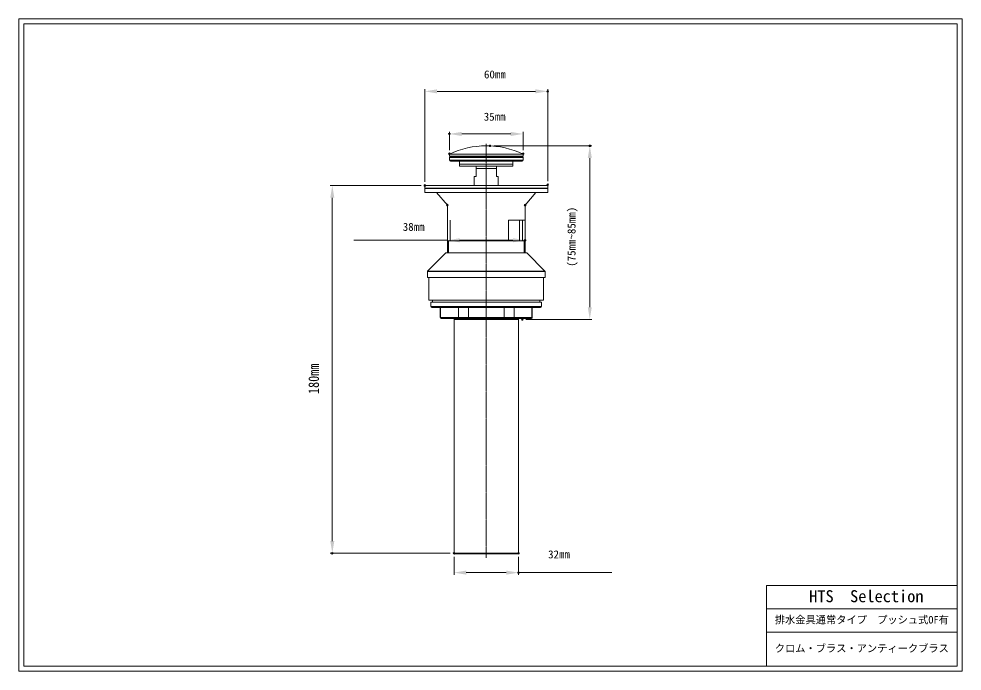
# Model space of a CAD drawing. Units: millimetres, scale not verified. Extents: x -230 to 230, y -159 to 159.
import ezdxf
from ezdxf.enums import TextEntityAlignment as Align

# ---------------------------------------------------------------- set-up
doc = ezdxf.new("R2010")
doc.units = ezdxf.units.MM
doc.header["$LTSCALE"] = 2
doc.header["$PDMODE"] = 32
doc.header["$PDSIZE"] = 0.8
doc.linetypes.add('USER1', pattern=[0.6, 0.375, -0.075, 0.075, -0.075])
doc.layers.add('0-0_0', color=7, linetype='Continuous', lineweight=18)
doc.styles.add('ＭＳ ゴシック', font='')
doc.styles.get('ＭＳ ゴシック').set_extended_font_data('MS Gothic')

msp = doc.modelspace()

# ---------------------------------------------------------------- linework, layer by layer
at = {"layer": '0-0_0'}
for p, q in [((-230.34, 159.422), (230.372, 159.422)), ((-230.34, -159.406), (-230.34, 159.422)), ((-227.905, 156.986), (227.936, 156.986)), ((-227.905, -156.97), (-227.905, 156.986)), ((227.936, -156.97), (227.936, 156.986)), ((227.936, 139.512), (227.936, 156.986)), ((230.372, -159.406), (230.372, 159.422)), ((-20.06, 93.349), (15.94, 93.349)), ((-20.06, 93.349), (-20.06, 92.349)), ((-20.06, 92.349), (15.94, 92.349)), ((-15.06, 91.849), (-15.06, 92.349)), ((10.94, 91.849), (10.94, 92.349)), ((15.94, 93.349), (15.94, 92.349)), ((-20.06, 91.649), (15.94, 91.649)), ((-20.06, 90.349), (-20.06, 91.649)), ((-20.06, 90.349), (15.94, 90.349)), ((-19.86, 91.849), (15.74, 91.849)), ((-19.56, 89.849), (15.44, 89.849)), ((-15.06, 88.349), (-15.06, 89.849)), ((-15.06, 88.349), (10.94, 88.349)), ((-15.06, 88.349), (10.94, 88.349)), ((-15.06, 88.349), (-15.06, 87.349)), ((10.94, 88.349), (10.94, 89.849)), ((10.94, 88.349), (10.94, 87.349)), ((15.94, 90.349), (15.94, 91.649)), ((-15.06, 87.349), (10.94, 87.349)), ((-7.06, 82.349), (-7.06, 87.344)), ((2.94, 86.349), (-7.06, 86.349)), ((2.94, 82.349), (2.94, 87.344)), ((-7.96, 82.349), (-7.06, 82.349)), ((-7.96, 77.999), (-7.96, 82.349)), ((2.94, 82.349), (3.84, 82.349)), ((3.84, 77.999), (3.84, 82.349)), ((-32.06, 77.999), (27.94, 77.999)), ((-32.06, 76.699), (-32.06, 77.999)), ((-32.06, 76.699), (27.94, 76.699)), ((-30.578, 76.471), (-32.06, 76.699)), ((-30.578, 76.471), (-32.06, 76.699)), ((-32.06, 76.471), (27.94, 76.471)), ((-32.06, 74.471), (-32.06, 76.471)), ((-32.06, 74.471), (27.94, 74.471)), ((-21.06, 68.371), (-26.31, 74.471)), ((16.94, 68.371), (22.19, 74.471)), ((26.458, 76.471), (27.94, 76.699)), ((26.458, 76.471), (27.94, 76.699)), ((27.94, 76.699), (27.94, 77.999)), ((27.94, 74.471), (27.94, 76.471)), ((-21.06, 60.999), (-21.06, 68.371)), ((-21.06, 60.999), (-21.06, 68.371)), ((16.94, 60.999), (16.94, 68.371)), ((-19.759, 50.999), (-19.759, 60.999)), ((8.813, 60.999), (16.94, 60.999)), ((8.813, 50.999), (8.813, 60.999)), ((14.242, 50.999), (14.242, 60.999)), ((15.639, 50.999), (15.639, 60.999)), ((16.94, 50.999), (-21.06, 50.999)), ((-21.06, 44.999), (-21.06, 50.999)), ((-21.06, 44.999), (-21.06, 50.999)), ((16.94, 44.999), (16.94, 50.999)), ((-30.752, 36.058), (-21.81, 44.999)), ((-21.81, 44.999), (17.69, 44.999)), ((26.631, 36.058), (17.69, 44.999)), ((26.69, 35.916), (-30.81, 35.916)), ((-30.81, 32.999), (-30.81, 35.916)), ((-30.81, 32.999), (26.69, 32.999)), ((26.631, 36.058), (-30.752, 36.058)), ((-30.06, 32.999), (-30.06, 21.999)), ((25.94, 32.999), (25.94, 21.999)), ((26.69, 32.999), (26.69, 35.916)), ((25.94, 21.999), (-30.06, 21.999)), ((-29.06, 20.999), (24.94, 20.999)), ((-29.06, 18.899), (24.94, 18.899)), ((-28.31, 20.999), (-28.31, 21.999)), ((24.19, 20.999), (24.19, 21.999)), ((-28.56, 18.399), (24.44, 18.399)), ((-24.56, 18.399), (-24.56, 13.499)), ((-24.38, 13.499), (-24.38, 18.399)), ((-15.68, 13.499), (-15.68, 18.399)), ((-10.76, 13.499), (-10.76, 18.399)), ((6.64, 13.499), (6.64, 18.399)), ((11.56, 13.499), (11.56, 18.399)), ((20.26, 13.499), (20.26, 18.399)), ((20.44, 18.399), (20.44, 13.499)), ((-24.56, 13.499), (20.44, 13.499)), ((19.94, 12.999), (-24.06, 12.999)), ((-17.81, 12.999), (-17.81, -101.8)), ((-17.81, 12.499), (13.69, 12.499)), ((13.69, 12.999), (13.69, -101.8)), ((-17.81, -101.8), (13.69, -101.8)), ((-17.61, -102.001), (-17.81, -101.8)), ((-17.61, -102.001), (13.49, -102.001)), ((13.49, -102.001), (13.69, -101.8)), ((134.809, -117.606), (227.936, -117.606)), ((134.809, -117.606), (134.809, -156.97)), ((227.936, -117.606), (227.936, -156.97)), ((134.809, -129.02), (227.936, -129.02)), ((134.809, -140.434), (227.936, -140.434)), ((-230.34, -159.406), (230.372, -159.406)), ((-227.905, -156.97), (227.936, -156.97)), ((20.841, -156.97), (227.936, -156.97))]:
    msp.add_line(p, q, dxfattribs=at)
at = {"layer": '0-0_0', "color": 3}
for p, q in [((-32.06, 79.799), (-32.06, 124.992)), ((27.94, 80.128), (27.94, 124.992)), ((-26.06, 123.992), (21.94, 123.992)), ((-20.06, 95.306), (-20.06, 104.17)), ((9.94, 103.17), (-14.06, 103.17)), ((15.94, 95.306), (15.94, 104.17)), ((1.597, 97.349), (49.509, 97.349)), ((48.509, 18.499), (48.509, 91.349)), ((-33.86, 77.999), (-78.251, 77.999)), ((-77.251, 71.999), (-77.251, -95.8)), ((-21.06, 51.204), (-66.66, 51.204)), ((10.94, 51.204), (-15.06, 51.204)), ((17.347, 12.499), (49.509, 12.499)), ((-19.61, -101.8), (-78.251, -101.8)), ((-17.81, -103.6), (-17.81, -112.25)), ((13.69, -103.6), (13.69, -112.25)), ((-11.81, -111.25), (7.69, -111.25)), ((13.69, -111.25), (59.29, -111.25))]:
    msp.add_line(p, q, dxfattribs=at)
at = {"layer": '0-0_0', "color": 1, "linetype": 'USER1'}
msp.add_line((-2.06, -104.096), (-2.06, 98.341), dxfattribs=at)
at = {"layer": '0-0_0', "lineweight": 15}
for p, q in [((-21.06, 66.571), (-21.06, 50.204)), ((16.94, 66.571), (16.94, 50.204)), ((-20.56, 50.999), (-20.56, 44.999)), ((16.44, 50.999), (16.44, 44.999))]:
    msp.add_line(p, q, dxfattribs=at)
at = {"layer": '0-0_0', "color": 2}
for p, q in [((-17.56, 12.499), (-17.56, 12.999)), ((13.44, 12.499), (13.44, 12.999))]:
    msp.add_line(p, q, dxfattribs=at)
at = {"layer": '0-0_0'}
for points in [[(-29.06, 20.999), (-29.06, 18.899), (-29.06, 20.999)], [(24.94, 20.999), (24.94, 18.899), (24.94, 20.999)], [(-24.38, 13.499), (-24.38, 13.481), (-24.379, 13.463), (-24.377, 13.445), (-24.375, 13.427), (-24.372, 13.409), (-24.368, 13.391), (-24.364, 13.374), (-24.36, 13.356), (-24.354, 13.338), (-24.348, 13.321), (-24.342, 13.304), (-24.334, 13.287), (-24.326, 13.271), (-24.318, 13.254), (-24.309, 13.238), (-24.299, 13.223), (-24.289, 13.207), (-24.278, 13.193), (-24.267, 13.178), (-24.255, 13.164), (-24.243, 13.151), (-24.23, 13.137), (-24.217, 13.125), (-24.203, 13.113), (-24.189, 13.101), (-24.174, 13.09), (-24.159, 13.08), (-24.144, 13.07), (-24.128, 13.061), (-24.112, 13.052), (-24.096, 13.044), (-24.08, 13.037)], [(-24.055, 13.027), (-24.049, 13.025), (-24.042, 13.023), (-24.036, 13.021), (-24.029, 13.019), (-24.023, 13.017), (-24.016, 13.015), (-24.01, 13.013), (-24.003, 13.012), (-23.997, 13.01), (-23.99, 13.009), (-23.983, 13.008), (-23.977, 13.006), (-23.97, 13.005), (-23.964, 13.004), (-23.957, 13.003), (-23.95, 13.002), (-23.943, 13.002), (-23.937, 13.001), (-23.93, 13.001), (-23.923, 13), (-23.917, 13), (-23.91, 12.999), (-23.903, 12.999), (-23.896, 12.999)], [(-15.68, 13.499), (-15.68, 13.485), (-15.68, 13.47), (-15.679, 13.456), (-15.678, 13.442), (-15.676, 13.427), (-15.674, 13.413), (-15.672, 13.399), (-15.67, 13.384), (-15.667, 13.37), (-15.664, 13.356), (-15.661, 13.342), (-15.657, 13.328), (-15.653, 13.314), (-15.649, 13.3), (-15.644, 13.286), (-15.639, 13.273), (-15.633, 13.259), (-15.628, 13.246), (-15.621, 13.233), (-15.615, 13.22), (-15.608, 13.207), (-15.601, 13.195), (-15.593, 13.182), (-15.586, 13.17), (-15.577, 13.158), (-15.569, 13.147), (-15.56, 13.135), (-15.55, 13.124), (-15.541, 13.113), (-15.531, 13.103), (-15.52, 13.093), (-15.51, 13.083), (-15.498, 13.074), (-15.487, 13.065), (-15.475, 13.056), (-15.463, 13.048), (-15.451, 13.041), (-15.438, 13.034), (-15.425, 13.028)], [(-15.425, 13.028), (-15.411, 13.022), (-15.397, 13.017), (-15.384, 13.012), (-15.369, 13.008), (-15.355, 13.005), (-15.341, 13.003), (-15.327, 13.001), (-15.312, 13), (-15.298, 12.999)], [(-10.76, 13.499), (-10.76, 13.49), (-10.76, 13.481), (-10.76, 13.471), (-10.76, 13.462), (-10.759, 13.453), (-10.759, 13.443), (-10.759, 13.434), (-10.759, 13.425), (-10.758, 13.415), (-10.758, 13.406), (-10.758, 13.396), (-10.757, 13.387), (-10.757, 13.378), (-10.756, 13.368), (-10.756, 13.359), (-10.755, 13.35), (-10.755, 13.341), (-10.754, 13.331), (-10.753, 13.322), (-10.753, 13.313), (-10.752, 13.303), (-10.751, 13.294), (-10.75, 13.285), (-10.749, 13.275), (-10.748, 13.266), (-10.747, 13.257), (-10.746, 13.248), (-10.745, 13.238), (-10.744, 13.229), (-10.743, 13.22), (-10.742, 13.211), (-10.74, 13.201), (-10.739, 13.192), (-10.737, 13.183), (-10.736, 13.174), (-10.734, 13.164), (-10.732, 13.155), (-10.73, 13.146), (-10.729, 13.137)], [(-10.729, 13.137), (-10.727, 13.128), (-10.724, 13.118), (-10.722, 13.109), (-10.72, 13.1), (-10.717, 13.091), (-10.715, 13.082), (-10.712, 13.074), (-10.709, 13.065), (-10.706, 13.057), (-10.702, 13.048), (-10.698, 13.039), (-10.694, 13.03), (-10.688, 13.021), (-10.682, 13.012), (-10.675, 13.006), (-10.668, 13.001), (-10.659, 12.999)], [(6.608, 13.137), (6.606, 13.128), (6.604, 13.118), (6.602, 13.109), (6.6, 13.1), (6.597, 13.091), (6.595, 13.082), (6.592, 13.074), (6.589, 13.065), (6.586, 13.057), (6.582, 13.048), (6.578, 13.039), (6.574, 13.03), (6.568, 13.021), (6.562, 13.012), (6.555, 13.006), (6.547, 13.001), (6.539, 12.999)], [(6.64, 13.499), (6.64, 13.49), (6.64, 13.481), (6.64, 13.471), (6.639, 13.462), (6.639, 13.453), (6.639, 13.443), (6.639, 13.434), (6.639, 13.425), (6.638, 13.415), (6.638, 13.406), (6.638, 13.396), (6.637, 13.387), (6.637, 13.378), (6.636, 13.368), (6.636, 13.359), (6.635, 13.35), (6.635, 13.341), (6.634, 13.331), (6.633, 13.322), (6.632, 13.313), (6.632, 13.303), (6.631, 13.294), (6.63, 13.285), (6.629, 13.275), (6.628, 13.266), (6.627, 13.257), (6.626, 13.248), (6.625, 13.238), (6.624, 13.229), (6.623, 13.22), (6.622, 13.211), (6.62, 13.201), (6.619, 13.192), (6.617, 13.183), (6.616, 13.174), (6.614, 13.164), (6.612, 13.155), (6.61, 13.146), (6.608, 13.137)], [(11.304, 13.028), (11.291, 13.022), (11.277, 13.017), (11.263, 13.012), (11.249, 13.008), (11.235, 13.005), (11.221, 13.003), (11.206, 13.001), (11.192, 13), (11.178, 12.999)], [(11.56, 13.499), (11.56, 13.485), (11.559, 13.47), (11.559, 13.456), (11.557, 13.442), (11.556, 13.427), (11.554, 13.413), (11.552, 13.399), (11.55, 13.384), (11.547, 13.37), (11.544, 13.356), (11.541, 13.342), (11.537, 13.328), (11.533, 13.314), (11.528, 13.3), (11.524, 13.286), (11.519, 13.273), (11.513, 13.259), (11.507, 13.246), (11.501, 13.233), (11.495, 13.22), (11.488, 13.207), (11.481, 13.195), (11.473, 13.182), (11.465, 13.17), (11.457, 13.158), (11.449, 13.147), (11.44, 13.135), (11.43, 13.124), (11.421, 13.113), (11.411, 13.103), (11.4, 13.093), (11.389, 13.083), (11.378, 13.074), (11.367, 13.065), (11.355, 13.056), (11.343, 13.048), (11.33, 13.041), (11.318, 13.034), (11.304, 13.028)], [(19.935, 13.027), (19.928, 13.025), (19.922, 13.023), (19.916, 13.021), (19.909, 13.019), (19.903, 13.017), (19.896, 13.015), (19.89, 13.013), (19.883, 13.012), (19.877, 13.01), (19.87, 13.009), (19.863, 13.008), (19.857, 13.006), (19.85, 13.005), (19.843, 13.004), (19.837, 13.003), (19.83, 13.002), (19.823, 13.002), (19.817, 13.001), (19.81, 13.001), (19.803, 13), (19.796, 13), (19.79, 12.999), (19.783, 12.999), (19.776, 12.999)], [(20.26, 13.499), (20.26, 13.481), (20.259, 13.463), (20.257, 13.445), (20.255, 13.427), (20.252, 13.409), (20.248, 13.391), (20.244, 13.374), (20.239, 13.356), (20.234, 13.338), (20.228, 13.321), (20.221, 13.304), (20.214, 13.287), (20.206, 13.271), (20.198, 13.254), (20.189, 13.238), (20.179, 13.223), (20.169, 13.207), (20.158, 13.193), (20.147, 13.178), (20.135, 13.164), (20.123, 13.151), (20.11, 13.137), (20.096, 13.125), (20.083, 13.113), (20.069, 13.101), (20.054, 13.09), (20.039, 13.08), (20.024, 13.07), (20.008, 13.061), (19.992, 13.052), (19.976, 13.044), (19.96, 13.037)]]:
    msp.add_lwpolyline(points, dxfattribs=at)
for centre, radius, start, end in [((-2.06, 54.849), 42.5, 64.94238, 115.05762), ((-19.86, 91.649), 0.2, 90, 180), ((-19.56, 90.349), 0.5, 180, 270), ((15.44, 90.349), 0.5, 270, 0), ((15.74, 91.649), 0.2, 0, 90), ((-30.61, 35.916), 0.2, 135, 180), ((26.49, 35.916), 0.2, 0, 45), ((-28.56, 18.899), 0.5, 180, 270), ((24.44, 18.899), 0.5, 270, 0), ((-24.06, 13.499), 0.5, 180, 270), ((-23.897, 13.47), 0.47, 247.09102, 250.33614), ((19.777, 13.47), 0.47, 289.66386, 292.90898), ((19.94, 13.499), 0.5, 270, 0)]:
    msp.add_arc(centre, radius, start, end, dxfattribs=at)
for p in [(27.94, 123.992), (-20.06, 103.17), (-0.203, 97.349), (48.509, 97.349), (-20.06, 93.506), (15.94, 93.506), (-32.06, 77.999), (27.94, 78.328), (-21.06, 68.371), (16.94, 68.371), (16.94, 51.204), (15.547, 12.499), (-77.251, -101.8), (-17.81, -101.8), (13.69, -101.8), (13.69, -111.25)]:
    msp.add_point(p, dxfattribs=at)
at = {"layer": '0-0_0', "color": 3}
for points in [[(-26.06, 124.992), (-26.06, 122.992), (-32.06, 123.992)], [(21.94, 124.992), (21.94, 122.992), (27.94, 123.992)], [(-14.06, 104.17), (-14.06, 102.17), (-20.06, 103.17)], [(9.94, 104.17), (9.94, 102.17), (15.94, 103.17)], [(47.509, 91.349), (49.509, 91.349), (48.509, 97.349)], [(-78.251, 71.999), (-76.251, 71.999), (-77.251, 77.999)], [(-15.06, 52.204), (-15.06, 50.204), (-21.06, 51.204)], [(10.94, 52.204), (10.94, 50.204), (16.94, 51.204)], [(47.509, 18.499), (49.509, 18.499), (48.509, 12.499)], [(-78.251, -95.8), (-76.251, -95.8), (-77.251, -101.8)], [(-11.81, -110.25), (-11.81, -112.25), (-17.81, -111.25)], [(7.69, -110.25), (7.69, -112.25), (13.69, -111.25)]]:
    msp.add_solid(points, dxfattribs=at)

# ---------------------------------------------------------------- texts
at = {"layer": '0-0_0', "style": 'ＭＳ ゴシック'}
for s, height, p in [('60㎜', 3.91, (-3.161, 129.135)), ('35㎜', 3.91, (-3.272, 108.478)), ('38㎜', 3.91, (-42.83, 54.621)), ('32㎜', 3.91, (28.157, -105.45)), ('HTS\u3000Selection', 5.865, (155.655, -127.473))]:
    msp.add_text(s, height=height, dxfattribs=at).set_placement(p, align=Align.BOTTOM_LEFT)
msp.add_text('(75㎜~85㎜)', height=3.91, rotation=90, dxfattribs=at).set_placement((42.709, 38.258), align=Align.BOTTOM_LEFT)
at = {"layer": '0-0_0', "style": 'ＭＳ ゴシック', "width": 0.85}
msp.add_text('180㎜', height=5.132, rotation=90, dxfattribs=at).set_placement((-82.244, -23.938), align=Align.BOTTOM_LEFT)
at = {"layer": '0-0_0', "color": 4, "style": 'ＭＳ ゴシック'}
for s, p in [('排水金具通常タイプ\u3000プッシュ式OF有', (138.872, -137.227)), ('クロム・ブラス・アンティークブラス', (138.872, -151.202))]:
    msp.add_text(s, height=3.666, dxfattribs=at).set_placement(p, align=Align.BOTTOM_LEFT)

doc.saveas('drawing.dxf')
